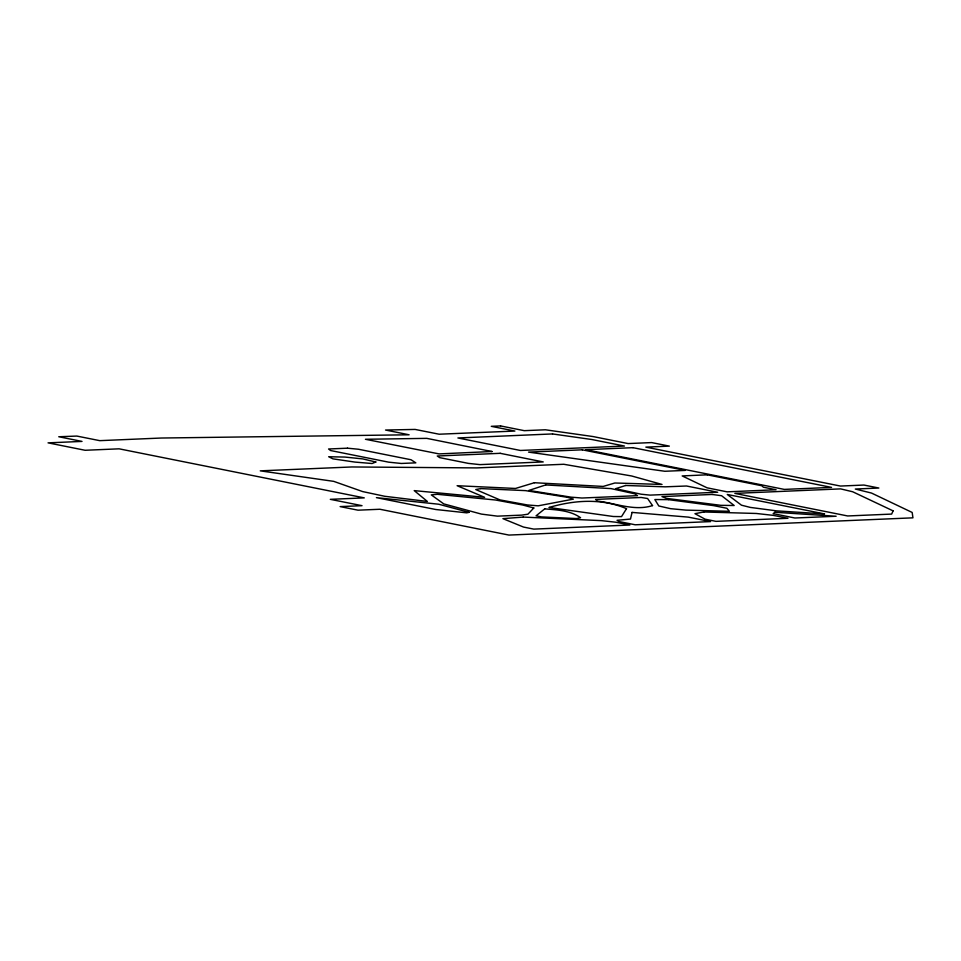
<?xml version="1.0" encoding="UTF-8"?>
<svg xmlns="http://www.w3.org/2000/svg" width="961" height="961" viewBox="0 0 961 961"><rect width="100%" height="100%" fill="white"/><g stroke="black" fill="none" stroke-linecap="round" stroke-linejoin="round"><path stroke-width="1.44" d="M632.062 512.405L630.488 519.06L617.07 520.297L618.92 521.535L635.233 524.79L710.587 521.595L688.244 517.114L632.062 512.405M893.081 510.856L891.652 514.087L847.674 515.961L734.853 493.389L840.611 488.885L852.695 491.768L893.081 510.856M626.512 508.681L621.515 516.634L613.31 516.501L548.959 507.48C574.342 500.068 601.67 498.098 626.512 508.681M533.811 507.985L527.913 514.195L521.667 515.12L497.45 516.153L481.401 514.099L443.766 503.9L431.285 494.879L437.303 494.302L495.54 500.008L522.952 505.066L533.811 507.985M544.731 508.862L536.058 515.829L541.499 516.91L576.492 518.556L580.564 517.727C570.137 510.363 557.008 509.919 544.731 508.862M774.89 512.261L773.161 513.654L794.903 518.003L836.13 516.249L774.89 512.261M652.531 505.594C634.548 511.372 615.448 503.204 597.478 501.077L595.58 499.42L641.167 497.474L647.606 498.519L652.531 505.594M375.823 462.001L372.039 463.514L354.921 462.085L332.926 458.853L328.674 456.739L344.891 457.064L362.826 458.914L375.823 462.001M545.668 484.945L528.838 490.434L571.11 497.161L581.922 498.026L637.491 495.66L634.716 493.798L611.004 488.596L545.668 484.945M625.671 485.485L615.629 488.681L641.011 494.194L650.032 495.119L717.699 492.248L686.514 486.002L665.18 486.831L625.671 485.485M534.4 482.722L515.492 488.464L457.112 485.713L484.62 497.317L414.215 490.615L427.369 501.45L384.82 496.296L362.645 491.576L333.743 481.365L260.263 470.854L351.822 466.962L476.728 467.911L563.783 464.271L631.689 475.995L662.009 484.44L614.848 482.999L603.184 486.434L534.4 482.722M468.98 512.333L466.722 512.838L435.789 509.51L376.412 497.642L438.733 504.225L468.98 512.333M480.692 488.596L475.755 489.545L499.972 499.912L527.385 504.957L538.196 505.822L573.369 499.119L567.531 497.317L525.511 490.627L480.692 488.596M703.872 511.985L694.971 513.679L705.086 519.18L715.957 521.355L787.948 518.291L773.353 515.372L756.307 513.474L703.872 511.985M523.192 517.078L502.915 518.652L523.517 527.06L533.799 529.115L629.851 525.018L615.905 522.231L601.37 520.634L523.192 517.078M492.032 451.514L439.033 453.904L365.432 439.273L426.78 438.36L492.032 451.514M707.224 474.818L682.178 475.923L707.104 487.828L727.117 491.84L776.08 489.75L763.394 487.215L761.761 485.737L707.224 474.818M500.549 425.927L491.275 426.324L514.892 431.057L439.141 434.216L415.104 429.423L385.529 430.035L409.11 434.792L161.436 438.024L99.764 440.655L76.82 436.066L58.753 436.75L82.009 441.411L48.05 442.853L85.121 450.277L119.092 448.823L364.279 497.882L330.308 499.336L362.021 505.678L340.134 506.603L358.021 510.183L379.907 509.258L508.946 535.073L912.95 517.835L912.169 512.453L871.543 493.077L855.302 489.041L878.847 488.032L863.939 485.053L840.443 486.05L645.84 447.117L669.349 446.12L651.618 442.577L628.122 443.574L592.997 436.546L545.392 429.783L524.274 430.672L500.549 425.927M500.188 453.316L437.267 456.007L439.706 457.64L468.379 463.382L479.935 464.619L543.229 461.929L500.188 453.316M552.539 433.94L457.904 437.964L520.406 450.469L624.446 446.048L591.832 439.513L552.539 433.94M347.486 448.186L328.578 448.991L330.572 450.541L388.64 462.157L401.302 463.466L415.837 462.854L411.02 459.754L358.453 449.243L347.486 448.186M582.306 449.82L528.562 452.114L664.856 471.274L685.205 470.409L582.306 449.82M632.963 447.67L585.754 449.676L784.308 489.401L831.517 487.395L632.963 447.67M712.149 494.459L661.973 496.597L666.466 498.387L720.834 505.33L734.168 505.51L721.603 495.732L712.149 494.459M668.315 499.624L654.837 499.54L658.826 505.991L670.634 508.681L685.95 510.111L729.399 511.3L726.888 508.273L713.663 505.63L668.315 499.624M824.478 513.919L776.62 510.868L750.361 507.42L741.46 505.186L727.297 494.471L824.478 513.919"/></g></svg>
